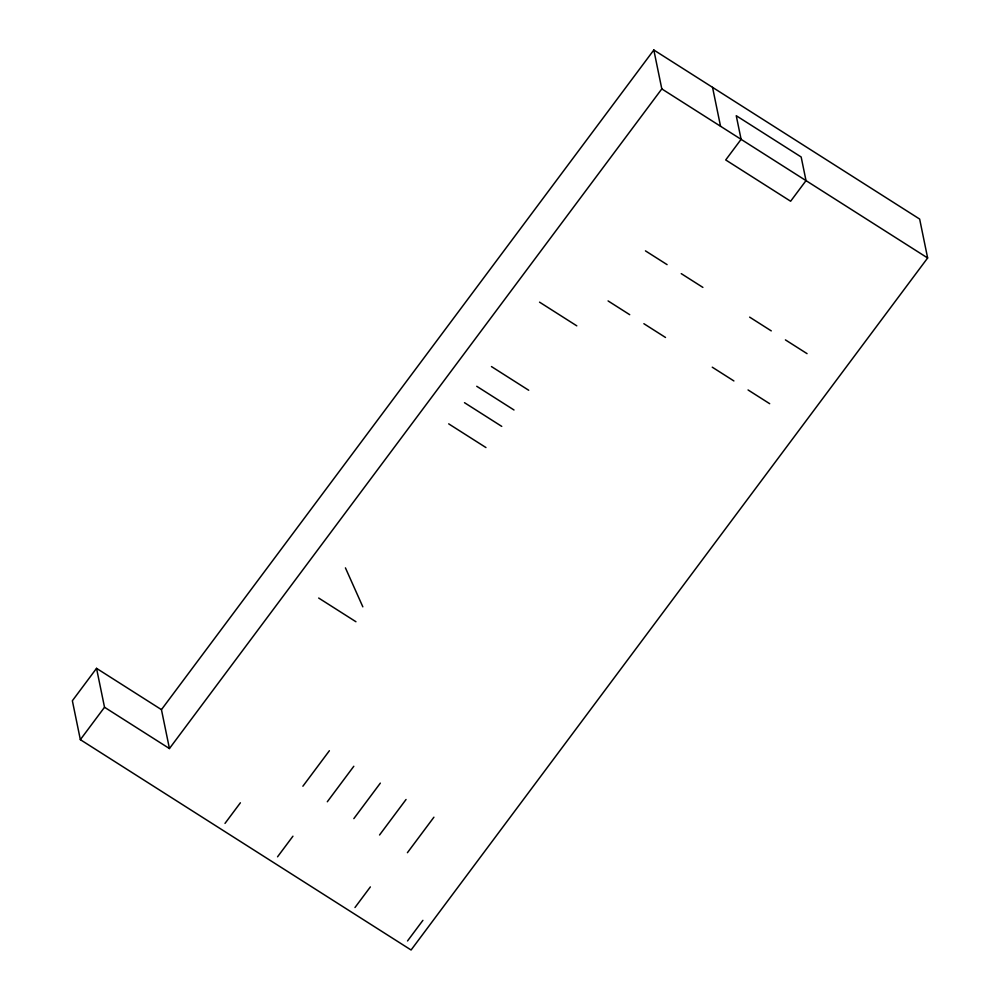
<?xml version="1.0" encoding="UTF-8"?>
<svg xmlns="http://www.w3.org/2000/svg" width="1000" height="1000" viewBox="0 0 1000 1000"><rect width="100%" height="100%" fill="white"/><g stroke="black" fill="none" stroke-linecap="round" stroke-linejoin="round"><path stroke-width="1.5" d="M161.45 709.638L96.538 668.35L72.362 700.75L80.35 739.663L411.087 950L927.638 257.975L919.65 219.062L653.825 50L161.45 709.638L169.438 748.55L661.812 88.912L653.825 50M80.35 739.663L104.525 707.262L96.538 668.35M225 823.4L240.387 802.788M302.887 786.225L329.387 750.725M277.55 856.812L292.938 836.2M327.312 801.762L353.812 766.263M353.837 818.625L380.337 783.125M379.55 834.987L406.05 799.488M354.975 907.525L370.363 886.912M407.413 852.7L433.913 817.2M407.525 940.95L422.912 920.337M661.812 88.912L927.638 257.975M645.45 250.863L667.087 264.625M681.25 273.637L702.887 287.4M749.638 317.125L771.275 330.887M785.413 339.888L807.05 353.638M608.075 300.925L629.712 314.688M643.875 323.7L665.512 337.463M712.262 367.188L733.9 380.95M748.05 389.95L769.688 403.7M539.538 302.15L576.8 325.85M491.45 366.562L528.713 390.262M476.737 386.287L514 409.988M464.487 402.688L501.75 426.388M448.688 423.85L485.95 447.55M318.675 598.038L355.938 621.737M104.525 707.262L169.438 748.55M345.425 567.863L362.837 606.838M712.55 87.35L720.537 126.263M741.1 139.338L725.713 159.95L790.625 201.238L806.012 180.625L801.162 156.988L736.25 115.712L741.1 139.338"/></g></svg>
